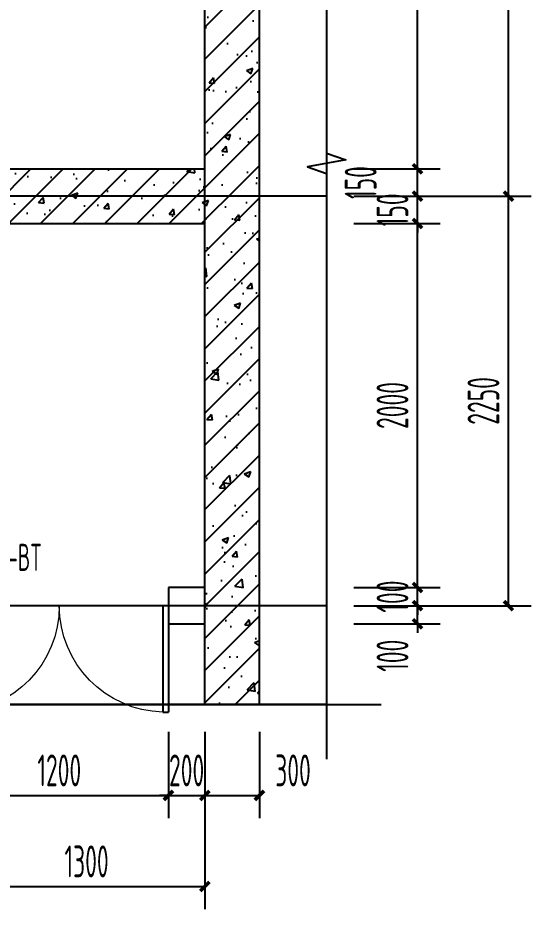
# Model space of a CAD drawing. Extents: x -473190 to 2138458, y -81875 to 2633646.
# Drawn here: x 1272315 to 1275137, y -13625 to -8728 of the extents above; entities that cross this region are included whole.
import ezdxf

# ---------------------------------------------------------------- set-up
doc = ezdxf.new("R2010")
doc.units = 0
doc.header["$LTSCALE"] = 1000
doc.linetypes.add('DOTE', pattern=[2.42, 2, -0.2, 0.02, -0.2])
for name, color, linetype in [('A-PUB_HATCH', 8, 'Continuous'), ('A-WALL', 2, 'Continuous'), ('DIM_SYMB', 3, 'Continuous'), ('DOOR_FIRE', 4, 'Continuous'), ('DOOR_FIRE_TEXT', 7, 'Continuous'), ('DOTE', 1, 'DOTE'), ('PUB_DIM', 3, 'Continuous'), ('PUB_HATCH', 8, 'Continuous'), ('RF-QT', 30, 'Continuous')]:
    doc.layers.add(name, color=color, linetype=linetype)
doc.styles.add('_TCH_DIM_T3', font='tssdeng.shx', dxfattribs={"width": 0.564706, "bigfont": '@@@tssdchn.shx'})
doc.styles.add('_TCH_WINDOW', font='tssdeng.shx', dxfattribs={"width": 0.8, "height": 3.5, "bigfont": 'tssdchn.shx'})
doc.dimstyles.new('_TCH_ARCH&&50', dxfattribs={"dimtxt": 175, "dimasz": 50, "dimexe": 125, "dimexo": 150, "dimgap": 50, "dimtad": 1, "dimdec": 0, "dimzin": 0, "dimdsep": 46, "dimtxsty": '_TCH_DIM_T3', "dimblk": 'ARCHTICK', "dimcen": 0.09, "dimclrt": 7, "dimazin": 2, "dimtfac": 1, "dimtdec": 0, "dimtix": 1, "dimtmove": 2, "dimatfit": 3, "dimfxl": 0, "dimtolj": 1, "dimtzin": 0, "dimarcsym": 0})
pattern_1 = [(45, (-477544.96, -71625.69), (-88.388348, 88.388348), []), (50, (-477544.96, -71625.7), (358.63009, -31.376067), [37.5, -412.5]), (355, (-477544.96, -71625.7), (-69.37567, 376.09607), [30, -330]), (100.4514, (-477515.08, -71628.3), (289.25469, 344.71977), [31.870095, -350.571056]), (46.1842, (-477544.96, -71525.7), (533.62052, -82.75951), [56.25, -618.75]), (96.6356, (-477500.5, -71532.6), (467.33135, 487.05894), [47.80514, -525.8565]), (351.1842, (-477544.96, -71525.7), (467.33097, 487.0593), [45, -495]), (21, (-477494.96, -71550.7), (298.453526, -201.309445), [37.5, -412.5]), (326, (-477494.96, -71550.7), (121.657666, 362.57502), [30, -330]), (71.4514, (-477470.1, -71567.47), (420.111314, 161.26525), [31.870095, -350.571056]), (37.5, (-477544.96, -71625.69), (6.079928, 166.446927), [0, -326, 0, -335, 0, -331.25]), (7.5, (-477544.96, -71625.69), (131.534769, 197.205856), [0, -191, 0, -318.5, 0, -126.25]), (327.5, (-477656.46, -71625.69), (266.911218, -11.277436), [0, -125, 0, -390, 0, -517.5]), (317.5, (-477706.46, -71625.7), (291.593085, 50.05249), [0, -162.5, 0, -259, 0, -367.5])]

# ---------------------------------------------------------------- blocks, each defined once
blk = doc.blocks.new('_ArchTick')
at = {"color": 0, "linetype": 'ByBlock', "const_width": 0.4}
blk.add_lwpolyline([(-0.5, -0.5), (0.5, 0.5)], dxfattribs=at)
blk = doc.blocks.new('*D3323')
at = {"layer": 'Defpoints', "color": 0, "transparency": 16777216}
for p in [(1271943, -12500.2), (1273143, -12500.2), (1273143, -13000.2)]:
    blk.add_point(p, dxfattribs=at)
at = {"layer": 'PUB_DIM', "color": 0, "lineweight": -2, "transparency": 16777216}
for p, q in [((1271943, -12650.2), (1271943, -13125.2)), ((1273143, -12650.2), (1273143, -13125.2)), ((1271943, -13000.2), (1273143, -13000.2))]:
    blk.add_line(p, q, dxfattribs=at)
at = {"layer": 'PUB_DIM', "color": 0, "lineweight": -2, "transparency": 16777216, "xscale": 50, "yscale": 50, "zscale": 50, "rotation": 180}
blk.add_blockref('_ArchTick', (1271943, -13000.2), dxfattribs=at)
at = {"layer": 'PUB_DIM', "color": 0, "lineweight": -2, "transparency": 16777216, "xscale": 50, "yscale": 50, "zscale": 50}
blk.add_blockref('_ArchTick', (1273143, -13000.2), dxfattribs=at)
at = {"layer": 'PUB_DIM', "color": 7, "transparency": 16777216, "insert": (1272543, -12862.7), "char_height": 175, "attachment_point": 5, "style": '_TCH_DIM_T3'}
blk.add_mtext('\\A1;1200', dxfattribs=at)
blk = doc.blocks.new('*D3324')
at = {"layer": 'Defpoints', "color": 0, "transparency": 16777216}
for p in [(1273143, -12500.2), (1273343, -12500.2), (1273343, -13000.2)]:
    blk.add_point(p, dxfattribs=at)
at = {"layer": 'PUB_DIM', "color": 0, "lineweight": -2, "transparency": 16777216}
for p, q in [((1273143, -12650.2), (1273143, -13125.2)), ((1273343, -12650.2), (1273343, -13125.2)), ((1273143, -13000.2), (1273093, -13000.2)), ((1273143, -13000.2), (1273343, -13000.2)), ((1273343, -13000.2), (1273393, -13000.2))]:
    blk.add_line(p, q, dxfattribs=at)
at = {"layer": 'PUB_DIM', "color": 0, "lineweight": -2, "transparency": 16777216, "xscale": 50, "yscale": 50, "zscale": 50}
blk.add_blockref('_ArchTick', (1273143, -13000.2), dxfattribs=at)
at = {"layer": 'PUB_DIM', "color": 0, "lineweight": -2, "transparency": 16777216, "xscale": 50, "yscale": 50, "zscale": 50, "rotation": 180}
blk.add_blockref('_ArchTick', (1273343, -13000.2), dxfattribs=at)
at = {"layer": 'PUB_DIM', "color": 7, "transparency": 16777216, "insert": (1273243, -12862.7), "char_height": 175, "attachment_point": 5, "style": '_TCH_DIM_T3'}
blk.add_mtext('\\A1;200', dxfattribs=at)
blk = doc.blocks.new('*D3325')
at = {"layer": 'Defpoints', "color": 0, "transparency": 16777216}
for p in [(1273343, -12500.2), (1273643, -12500.2), (1273643, -13000.2)]:
    blk.add_point(p, dxfattribs=at)
at = {"layer": 'PUB_DIM', "color": 0, "lineweight": -2, "transparency": 16777216}
for p, q in [((1273343, -12650.2), (1273343, -13125.2)), ((1273643, -12650.2), (1273643, -13125.2)), ((1273343, -13000.2), (1273643, -13000.2))]:
    blk.add_line(p, q, dxfattribs=at)
at = {"layer": 'PUB_DIM', "color": 0, "lineweight": -2, "transparency": 16777216, "xscale": 50, "yscale": 50, "zscale": 50, "rotation": 180}
blk.add_blockref('_ArchTick', (1273343, -13000.2), dxfattribs=at)
at = {"layer": 'PUB_DIM', "color": 0, "lineweight": -2, "transparency": 16777216, "xscale": 50, "yscale": 50, "zscale": 50}
blk.add_blockref('_ArchTick', (1273643, -13000.2), dxfattribs=at)
at = {"layer": 'PUB_DIM', "color": 7, "transparency": 16777216, "insert": (1273828, -12862.7), "char_height": 175, "attachment_point": 5, "style": '_TCH_DIM_T3'}
blk.add_mtext('\\A1;300', dxfattribs=at)
blk = doc.blocks.new('*D3326')
at = {"layer": 'Defpoints', "color": 0, "transparency": 16777216}
for p in [(1274012.4, -11957.7), (1274512.4, -11957.7), (1274012.4, -12057.7)]:
    blk.add_point(p, dxfattribs=at)
at = {"layer": 'PUB_DIM', "color": 0, "lineweight": -2, "transparency": 16777216}
for p, q in [((1274512.4, -11957.7), (1274512.4, -11907.7)), ((1274162.4, -11957.7), (1274637.4, -11957.7)), ((1274512.4, -12057.7), (1274512.4, -11957.7)), ((1274162.4, -12057.7), (1274637.4, -12057.7)), ((1274512.4, -12057.7), (1274512.4, -12107.7))]:
    blk.add_line(p, q, dxfattribs=at)
at = {"layer": 'PUB_DIM', "color": 0, "lineweight": -2, "transparency": 16777216, "xscale": 50, "yscale": 50, "zscale": 50}
for p, rotation in [((1274512.4, -11957.7), 270), ((1274512.4, -12057.7), 90)]:
    blk.add_blockref('_ArchTick', p, dxfattribs=dict(at, rotation=rotation))
at = {"layer": 'PUB_DIM', "color": 7, "transparency": 16777216, "insert": (1274374.9, -12232.7), "char_height": 175, "attachment_point": 5, "rotation": 90, "style": '_TCH_DIM_T3'}
blk.add_mtext('\\A1;100', dxfattribs=at)
blk = doc.blocks.new('*D3327')
at = {"layer": 'Defpoints', "color": 0, "transparency": 16777216}
for p in [(1274012.4, -11857.7), (1274512.4, -11857.7), (1274012.4, -11957.7)]:
    blk.add_point(p, dxfattribs=at)
at = {"layer": 'PUB_DIM', "color": 0, "lineweight": -2, "transparency": 16777216}
for p, q in [((1274512.4, -11857.7), (1274512.4, -11807.7)), ((1274162.4, -11857.7), (1274637.4, -11857.7)), ((1274512.4, -11957.7), (1274512.4, -11857.7)), ((1274162.4, -11957.7), (1274637.4, -11957.7)), ((1274512.4, -11957.7), (1274512.4, -12007.7))]:
    blk.add_line(p, q, dxfattribs=at)
at = {"layer": 'PUB_DIM', "color": 0, "lineweight": -2, "transparency": 16777216, "xscale": 50, "yscale": 50, "zscale": 50}
for p, rotation in [((1274512.4, -11857.7), 270), ((1274512.4, -11957.7), 90)]:
    blk.add_blockref('_ArchTick', p, dxfattribs=dict(at, rotation=rotation))
at = {"layer": 'PUB_DIM', "color": 7, "transparency": 16777216, "insert": (1274374.9, -11907.7), "char_height": 175, "attachment_point": 5, "rotation": 90, "style": '_TCH_DIM_T3'}
blk.add_mtext('\\A1;100', dxfattribs=at)
blk = doc.blocks.new('*D3328')
at = {"layer": 'Defpoints', "color": 0, "transparency": 16777216}
for p in [(1274012.4, -9857.7), (1274512.4, -9857.7), (1274012.4, -11857.7)]:
    blk.add_point(p, dxfattribs=at)
at = {"layer": 'PUB_DIM', "color": 0, "lineweight": -2, "transparency": 16777216}
for p, q in [((1274162.4, -9857.7), (1274637.4, -9857.7)), ((1274512.4, -11857.7), (1274512.4, -9857.7)), ((1274162.4, -11857.7), (1274637.4, -11857.7))]:
    blk.add_line(p, q, dxfattribs=at)
at = {"layer": 'PUB_DIM', "color": 0, "lineweight": -2, "transparency": 16777216, "xscale": 50, "yscale": 50, "zscale": 50}
for p, rotation in [((1274512.4, -9857.7), 90), ((1274512.4, -11857.7), 270)]:
    blk.add_blockref('_ArchTick', p, dxfattribs=dict(at, rotation=rotation))
at = {"layer": 'PUB_DIM', "color": 7, "transparency": 16777216, "insert": (1274374.9, -10857.7), "char_height": 175, "attachment_point": 5, "rotation": 90, "style": '_TCH_DIM_T3'}
blk.add_mtext('\\A1;2000', dxfattribs=at)
blk = doc.blocks.new('*D3329')
at = {"layer": 'Defpoints', "color": 0, "transparency": 16777216}
for p in [(1274012.4, -9707.7), (1274512.4, -9707.7), (1274012.4, -9857.7)]:
    blk.add_point(p, dxfattribs=at)
at = {"layer": 'PUB_DIM', "color": 0, "lineweight": -2, "transparency": 16777216}
for p, q in [((1274512.4, -9707.7), (1274512.4, -9657.7)), ((1274162.4, -9707.7), (1274637.4, -9707.7)), ((1274512.4, -9857.7), (1274512.4, -9707.7)), ((1274162.4, -9857.7), (1274637.4, -9857.7)), ((1274512.4, -9857.7), (1274512.4, -9907.7))]:
    blk.add_line(p, q, dxfattribs=at)
at = {"layer": 'PUB_DIM', "color": 0, "lineweight": -2, "transparency": 16777216, "xscale": 50, "yscale": 50, "zscale": 50}
for p, rotation in [((1274512.4, -9707.7), 270), ((1274512.4, -9857.7), 90)]:
    blk.add_blockref('_ArchTick', p, dxfattribs=dict(at, rotation=rotation))
at = {"layer": 'PUB_DIM', "color": 7, "transparency": 16777216, "insert": (1274374.9, -9782.7), "char_height": 175, "attachment_point": 5, "rotation": 90, "style": '_TCH_DIM_T3'}
blk.add_mtext('\\A1;150', dxfattribs=at)
blk = doc.blocks.new('*D3330')
at = {"layer": 'Defpoints', "color": 0, "transparency": 16777216}
for p in [(1274012.4, -9557.7), (1274512.4, -9557.7), (1274012.4, -9707.7)]:
    blk.add_point(p, dxfattribs=at)
at = {"layer": 'PUB_DIM', "color": 0, "lineweight": -2, "transparency": 16777216}
for p, q in [((1274162.4, -9557.7), (1274637.4, -9557.7)), ((1274512.4, -9707.7), (1274512.4, -9557.7)), ((1274162.4, -9707.7), (1274637.4, -9707.7))]:
    blk.add_line(p, q, dxfattribs=at)
at = {"layer": 'PUB_DIM', "color": 0, "lineweight": -2, "transparency": 16777216, "xscale": 50, "yscale": 50, "zscale": 50}
for p, rotation in [((1274512.4, -9557.7), 90), ((1274512.4, -9707.7), 270)]:
    blk.add_blockref('_ArchTick', p, dxfattribs=dict(at, rotation=rotation))
at = {"layer": 'PUB_DIM', "color": 7, "transparency": 16777216, "insert": (1274199.9, -9632.7), "char_height": 175, "attachment_point": 5, "rotation": 90, "style": '_TCH_DIM_T3'}
blk.add_mtext('\\A1;150', dxfattribs=at)
blk = doc.blocks.new('*D3331')
at = {"layer": 'Defpoints', "color": 0, "transparency": 16777216}
for p in [(1274012.4, -7357.7), (1274512.4, -7357.7), (1274012.4, -9557.7)]:
    blk.add_point(p, dxfattribs=at)
at = {"layer": 'PUB_DIM', "color": 0, "lineweight": -2, "transparency": 16777216}
for p, q in [((1274162.4, -7357.7), (1274637.4, -7357.7)), ((1274512.4, -9557.7), (1274512.4, -7357.7)), ((1274162.4, -9557.7), (1274637.4, -9557.7))]:
    blk.add_line(p, q, dxfattribs=at)
at = {"layer": 'PUB_DIM', "color": 0, "lineweight": -2, "transparency": 16777216, "xscale": 50, "yscale": 50, "zscale": 50}
for p, rotation in [((1274512.4, -7357.7), 90), ((1274512.4, -9557.7), 270)]:
    blk.add_blockref('_ArchTick', p, dxfattribs=dict(at, rotation=rotation))
at = {"layer": 'PUB_DIM', "color": 7, "transparency": 16777216, "insert": (1274374.9, -8457.7), "char_height": 175, "attachment_point": 5, "rotation": 90, "style": '_TCH_DIM_T3'}
blk.add_mtext('\\A1;2200', dxfattribs=at)
blk = doc.blocks.new('*D3347')
at = {"layer": 'Defpoints', "color": 0, "transparency": 16777216}
for p in [(1272043, -12500.2), (1273343, -12500.2), (1273343, -13500.2)]:
    blk.add_point(p, dxfattribs=at)
at = {"layer": 'PUB_DIM', "color": 0, "lineweight": -2, "transparency": 16777216}
for p, q in [((1272043, -12650.2), (1272043, -13625.2)), ((1273343, -12650.2), (1273343, -13625.2)), ((1272043, -13500.2), (1273343, -13500.2))]:
    blk.add_line(p, q, dxfattribs=at)
at = {"layer": 'PUB_DIM', "color": 0, "lineweight": -2, "transparency": 16777216, "xscale": 50, "yscale": 50, "zscale": 50, "rotation": 180}
blk.add_blockref('_ArchTick', (1272043, -13500.2), dxfattribs=at)
at = {"layer": 'PUB_DIM', "color": 0, "lineweight": -2, "transparency": 16777216, "xscale": 50, "yscale": 50, "zscale": 50}
blk.add_blockref('_ArchTick', (1273343, -13500.2), dxfattribs=at)
at = {"layer": 'PUB_DIM', "color": 7, "transparency": 16777216, "insert": (1272693, -13362.7), "char_height": 175, "attachment_point": 5, "style": '_TCH_DIM_T3'}
blk.add_mtext('\\A1;1300', dxfattribs=at)
blk = doc.blocks.new('*D3348')
at = {"layer": 'Defpoints', "color": 0, "transparency": 16777216}
for p in [(1274012.4, -9707.7), (1275012.4, -9707.7), (1274012.4, -11957.7)]:
    blk.add_point(p, dxfattribs=at)
at = {"layer": 'PUB_DIM', "color": 0, "lineweight": -2, "transparency": 16777216}
for p, q in [((1274162.4, -9707.7), (1275137.4, -9707.7)), ((1275012.4, -11957.7), (1275012.4, -9707.7)), ((1274162.4, -11957.7), (1275137.4, -11957.7))]:
    blk.add_line(p, q, dxfattribs=at)
at = {"layer": 'PUB_DIM', "color": 0, "lineweight": -2, "transparency": 16777216, "xscale": 50, "yscale": 50, "zscale": 50}
for p, rotation in [((1275012.4, -9707.7), 90), ((1275012.4, -11957.7), 270)]:
    blk.add_blockref('_ArchTick', p, dxfattribs=dict(at, rotation=rotation))
at = {"layer": 'PUB_DIM', "color": 7, "transparency": 16777216, "insert": (1274874.9, -10832.7), "char_height": 175, "attachment_point": 5, "rotation": 90, "style": '_TCH_DIM_T3'}
blk.add_mtext('\\A1;2250', dxfattribs=at)
blk = doc.blocks.new('*D3349')
at = {"layer": 'Defpoints', "color": 0, "transparency": 16777216}
for p in [(1274012.4, -7357.7), (1275012.4, -7357.7), (1274012.4, -9707.7)]:
    blk.add_point(p, dxfattribs=at)
at = {"layer": 'PUB_DIM', "color": 0, "lineweight": -2, "transparency": 16777216}
for p, q in [((1274162.4, -7357.7), (1275137.4, -7357.7)), ((1275012.4, -9707.7), (1275012.4, -7357.7)), ((1274162.4, -9707.7), (1275137.4, -9707.7))]:
    blk.add_line(p, q, dxfattribs=at)
at = {"layer": 'PUB_DIM', "color": 0, "lineweight": -2, "transparency": 16777216, "xscale": 50, "yscale": 50, "zscale": 50}
for p, rotation in [((1275012.4, -7357.7), 90), ((1275012.4, -9707.7), 270)]:
    blk.add_blockref('_ArchTick', p, dxfattribs=dict(at, rotation=rotation))
at = {"layer": 'PUB_DIM', "color": 7, "transparency": 16777216, "insert": (1274874.9, -8532.7), "char_height": 175, "attachment_point": 5, "rotation": 90, "style": '_TCH_DIM_T3'}
blk.add_mtext('\\A1;2350', dxfattribs=at)
blk = doc.blocks.new('$DorLib2D$00000002')
for p, q in [((-0.5, 0), (-0.5, 0.4875)), ((-0.475, 0.4875), (-0.5, 0.4875)), ((-0.475, 0), (-0.475, 0.4875)), ((0.475, 0), (0.475, 0.4875)), ((0.475, 0.4875), (0.5, 0.4875)), ((0.5, 0), (0.5, 0.4875)), ((-0.5, 0), (-0.475, 0)), ((0.5, 0), (0.475, 0))]:
    blk.add_line(p, q)
at = {"lineweight": 13}
for centre, start, end in [((-0.4875, 0), 0, 88.5307), ((0.4875, 0), 91.4693, 180)]:
    blk.add_arc(centre, 0.4875, start, end, dxfattribs=at)

msp = doc.modelspace()

# ---------------------------------------------------------------- hatches: boundary and pattern name
at = {"layer": 'A-PUB_HATCH'}
h = msp.add_hatch(dxfattribs=at)
h.set_pattern_fill('钢筋混凝土', color=256, scale=50, style=0)
h.set_pattern_definition(pattern_1)
h.paths.add_polyline_path([(1270101.3, -9757.7), (1270268, -9857.7), (1273343, -9857.7), (1273443, -9707.7), (1273343, -9557.7), (1270068, -9557.7)])
at = {"layer": 'PUB_HATCH'}
h = msp.add_hatch(dxfattribs=at)
h.set_pattern_fill('钢筋混凝土', color=256, scale=50, style=0)
h.set_pattern_definition(pattern_1)
h.paths.add_polyline_path([(1273443, -9707.7), (1273643, -9707.7), (1273643, -7357.7), (1273343, -7357.7), (1273343, -9557.7)])
h = msp.add_hatch(dxfattribs=at)
h.set_pattern_fill('钢筋混凝土', color=256, scale=50, style=0)
h.set_pattern_definition(pattern_1)
h.paths.add_polyline_path([(1273343, -11957.7), (1273643, -11957.7), (1273643, -9707.7), (1273443, -9707.7), (1273343, -9857.7)])
h = msp.add_hatch(dxfattribs=at)
h.set_pattern_fill('钢筋混凝土', color=256, scale=50, style=0)
h.set_pattern_definition(pattern_1)
h.paths.add_polyline_path([(1273643, -12500.2), (1273643, -11957.7), (1273343, -11957.7), (1273343, -12500.2)])

# ---------------------------------------------------------------- linework, layer by layer
msp.add_lwpolyline([(1267380.1, -6553.2), (1274012.4, -6553.2), (1274012.4, -12500.2), (1267380.1, -12500.2)], close=True)
at = {"layer": 'A-WALL'}
for p, q in [((1273343, -11857.7), (1273143, -11857.7)), ((1273143, -11857.7), (1273143, -12057.7)), ((1273143, -12057.7), (1273343, -12057.7))]:
    msp.add_line(p, q, dxfattribs=at)
at = {"layer": 'DIM_SYMB'}
for points in [[(1274012.4, -6253.2), (1274012.4, -9470.4), (1274117.4, -9508.6), (1273907.4, -9545.7), (1274012.4, -9582.9), (1274012.4, -12800.2)], [(1267080.1, -12500.2), (1270640, -12500.2), (1270678.2, -12395.2), (1270715.2, -12605.2), (1270752.5, -12500.2), (1274312.4, -12500.2)]]:
    msp.add_lwpolyline(points, dxfattribs=at)
at = {"layer": 'DOTE'}
for p, q in [((1273343, -12500.2), (1273343, -6553.2)), ((1274012.4, -9707.7), (1267380.1, -9707.7)), ((1274012.4, -11957.7), (1267380.1, -11957.7))]:
    msp.add_line(p, q, dxfattribs=at)
at = {"layer": 'RF-QT'}
for p, q in [((1273343, -9557.7), (1273343, -7357.7)), ((1273643, -9707.7), (1273643, -7357.7)), ((1270068, -9557.7), (1273343, -9557.7)), ((1273643, -11957.7), (1273643, -9707.7)), ((1270268, -9857.7), (1273343, -9857.7)), ((1273343, -11957.7), (1273343, -9857.7)), ((1273343, -12500.2), (1273343, -11957.7)), ((1273643, -12500.2), (1273643, -11957.7)), ((1273343, -12500.2), (1273643, -12500.2))]:
    msp.add_line(p, q, dxfattribs=at)

# ---------------------------------------------------------------- block references
at = {"layer": 'DOOR_FIRE'}
ref = msp.add_blockref('$DorLib2D$00000002', (1272543, -11957.7), dxfattribs=dict(at, xscale=1200, yscale=-1200, zscale=200))
ref.add_attrib('A', 'FM1221Y-BT', (1271863.1, -11766.3), dxfattribs={"layer": 'DOOR_FIRE_TEXT', "height": 148.75, "style": '_TCH_WINDOW', "width": 0.564706})

# ---------------------------------------------------------------- dimensions: what is measured, and where the dimension line sits
at = {"layer": 'PUB_DIM'}
for p1, p2, distance, picture, middle in [((1274012.4, -9557.7), (1274012.4, -7357.7), -500, '*D3331', (1274374.9, -8457.7)), ((1274012.4, -9707.7), (1274012.4, -7357.7), -1000, '*D3349', (1274874.9, -8532.7)), ((1274012.4, -9857.7), (1274012.4, -9707.7), -500, '*D3329', (1274374.9, -9782.7)), ((1274012.4, -11957.7), (1274012.4, -9707.7), -1000, '*D3348', (1274874.9, -10832.7)), ((1274012.4, -11857.7), (1274012.4, -9857.7), -500, '*D3328', (1274374.9, -10857.7)), ((1274012.4, -11957.7), (1274012.4, -11857.7), -500, '*D3327', (1274374.9, -11907.7)), ((1271943, -12500.2), (1273143, -12500.2), -500, '*D3323', (1272543, -12862.7)), ((1272043, -12500.2), (1273343, -12500.2), -1000, '*D3347', (1272693, -13362.7)), ((1273143, -12500.2), (1273343, -12500.2), -500, '*D3324', (1273243, -12862.7))]:
    dim = msp.add_aligned_dim(p1=p1, p2=p2, distance=distance, dimstyle='_TCH_ARCH&&50', dxfattribs=at)
    dim.commit()
    dim.dimension.update_dxf_attribs({"geometry": picture, "text_midpoint": middle})
for base, p1, p2, angle, picture, middle in [((1274512.4, -9557.7), (1274012.4, -9707.7), (1274012.4, -9557.7), 90, '*D3330', (1274199.9, -9632.7)), ((1274512.4, -11957.7), (1274012.4, -12057.7), (1274012.4, -11957.7), 90, '*D3326', (1274374.9, -12232.7)), ((1273643, -13000.2), (1273343, -12500.2), (1273643, -12500.2), 0, '*D3325', (1273828, -12862.7))]:
    dim = msp.add_linear_dim(base=base, p1=p1, p2=p2, angle=angle, dimstyle='_TCH_ARCH&&50', dxfattribs=at)
    dim.commit()
    dim.dimension.update_dxf_attribs({"geometry": picture, "text_midpoint": middle, "dimtype": 129})

doc.saveas('drawing.dxf')
